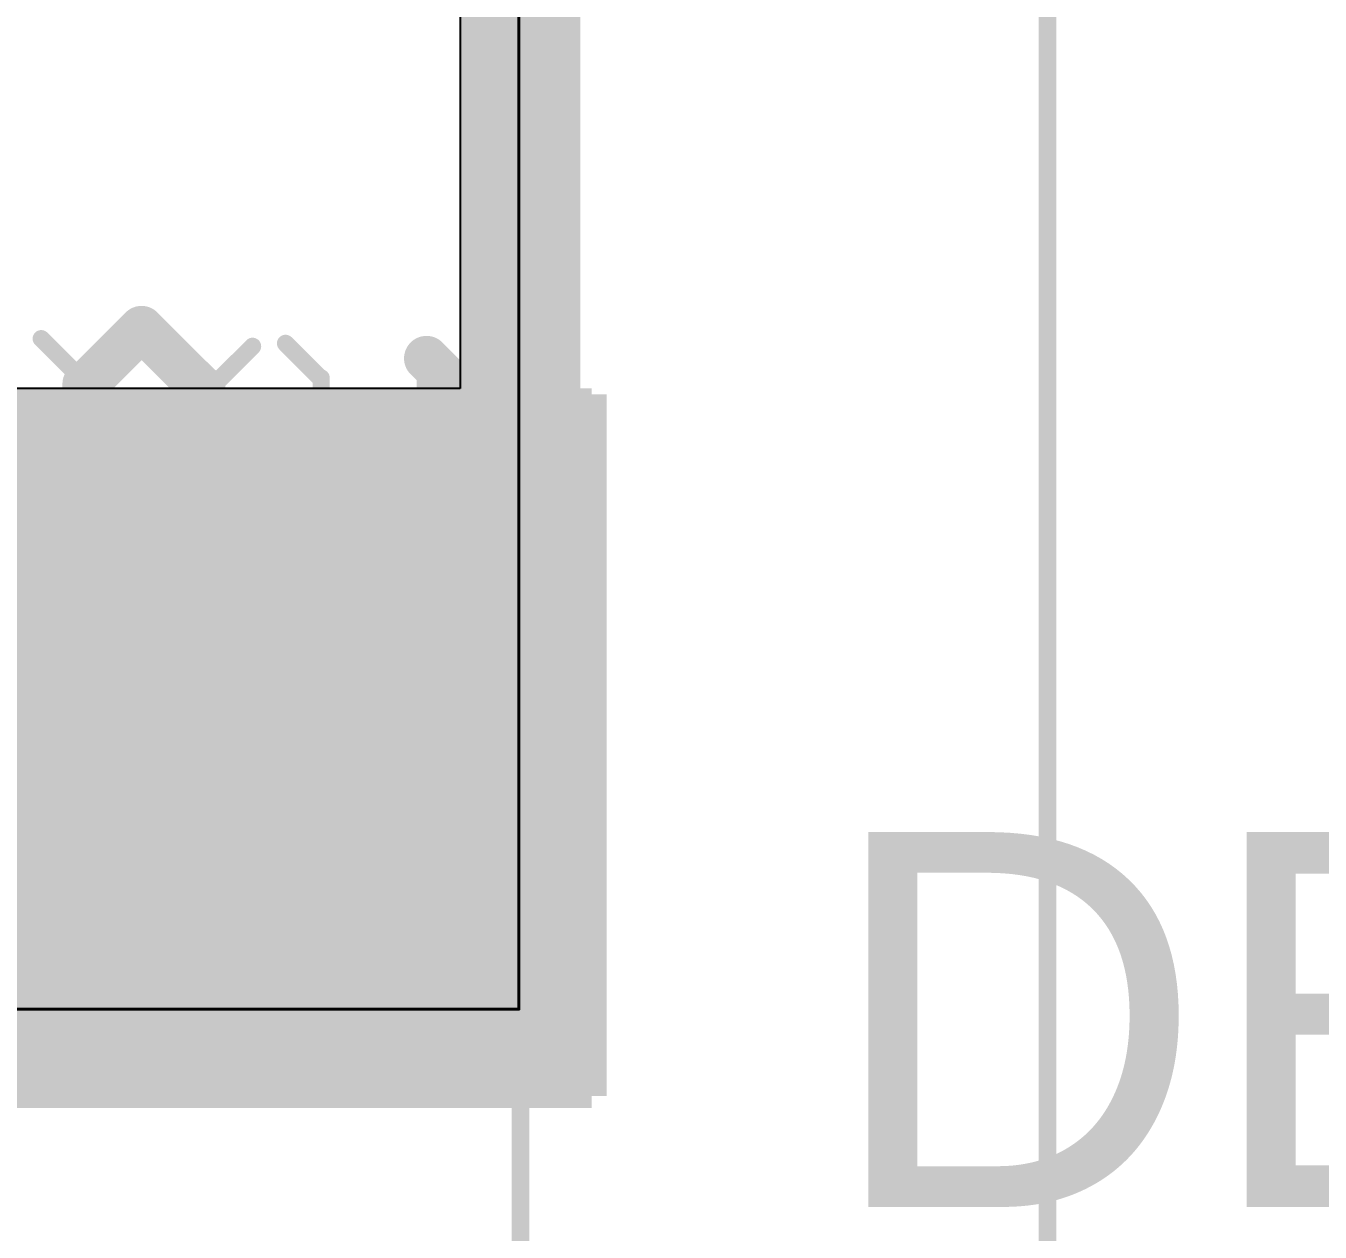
# Model space of a CAD drawing. Header units: inches. Extents: x -1.3 to 11.9, y -6.8 to 4.2.
# Drawn here: x 3.6264 to 4.0579, y -0.2314 to 0.1709 of the extents above; entities that cross this region are included whole.
import ezdxf

# ---------------------------------------------------------------- set-up
doc = ezdxf.new("R2010")
doc.units = ezdxf.units.IN
doc.header["$MEASUREMENT"] = 0
for name, color, linetype in [('02_GND1', 76, 'Continuous'), ('04_GND2', 16, 'Continuous'), ('06_GND3', 216, 'Continuous'), ('08_GND4', 136, 'Continuous'), ('09_PWR1', 136, 'Continuous'), ('10_PWR2', 136, 'Continuous'), ('11_GND5', 136, 'Continuous'), ('13_GND6', 136, 'Continuous'), ('15_GND7', 136, 'Continuous'), ('Board', 76, 'Continuous'), ('BOTTOM', 5, 'Continuous'), ('Bottom Paste', 16, 'Continuous'), ('Bottom Solder', 6, 'Continuous'), ('FAB_DWG_INFO', 1, 'Continuous'), ('TOP', 1, 'Continuous'), ('Top Paste', 8, 'Continuous'), ('Top Solder', 216, 'Continuous')]:
    doc.layers.add(name, color=color, linetype=linetype)
doc.styles.add('Arial', font='', dxfattribs={"height": 0.2})
doc.styles.get('Arial').set_extended_font_data('Arial')

# ---------------------------------------------------------------- blocks, each defined once
blk = doc.blocks.new('PCIE_8LANE_EDGE_316')
at = {"layer": 'BOTTOM'}
for points in [[(0.85214, -0.03098), (0.88014, -0.03098), (0.88014, -0.19998), (0.85214, -0.19998)], [(0.89151, -0.03098), (0.91951, -0.03098), (0.91951, -0.19998), (0.89151, -0.19998)], [(0.93088, -0.03098), (0.95888, -0.03098), (0.95888, -0.19998), (0.93088, -0.19998)], [(0.97025, -0.03098), (0.99825, -0.03098), (0.99825, -0.19998), (0.97025, -0.19998)]]:
    blk.add_hatch(color=5, dxfattribs=at).paths.add_polyline_path(points)
at = {"layer": 'Bottom Paste'}
for points in [[(0.85214, -0.03098), (0.88014, -0.03098), (0.88014, -0.19998), (0.85214, -0.19998)], [(0.89151, -0.03098), (0.91951, -0.03098), (0.91951, -0.19998), (0.89151, -0.19998)], [(0.93088, -0.03098), (0.95888, -0.03098), (0.95888, -0.19998), (0.93088, -0.19998)], [(0.97025, -0.03098), (0.99825, -0.03098), (0.99825, -0.19998), (0.97025, -0.19998)]]:
    blk.add_hatch(color=16, dxfattribs=at).paths.add_polyline_path(points)
at = {"layer": 'Bottom Solder'}
for points in [[(0.84814, -0.02698), (0.88414, -0.02698), (0.88414, -0.20398), (0.84814, -0.20398)], [(0.88751, -0.02698), (0.92351, -0.02698), (0.92351, -0.20398), (0.88751, -0.20398)], [(0.92688, -0.02698), (0.96288, -0.02698), (0.96288, -0.20398), (0.92688, -0.20398)], [(0.96625, -0.02698), (1.00225, -0.02698), (1.00225, -0.20398), (0.96625, -0.20398)]]:
    blk.add_hatch(color=6, dxfattribs=at).paths.add_polyline_path(points)
at = {"layer": 'TOP'}
for points in [[(0.85214, -0.03098), (0.88014, -0.03098), (0.88014, -0.19998), (0.85214, -0.19998)], [(0.89151, -0.03098), (0.91951, -0.03098), (0.91951, -0.19998), (0.89151, -0.19998)], [(0.93088, -0.03098), (0.95888, -0.03098), (0.95888, -0.15698), (0.93088, -0.15698)], [(0.97025, -0.03098), (0.99825, -0.03098), (0.99825, -0.19998), (0.97025, -0.19998)]]:
    blk.add_hatch(color=1, dxfattribs=at).paths.add_polyline_path(points)
at = {"layer": 'Top Paste'}
for points in [[(0.85214, -0.03098), (0.88014, -0.03098), (0.88014, -0.19998), (0.85214, -0.19998)], [(0.89151, -0.03098), (0.91951, -0.03098), (0.91951, -0.19998), (0.89151, -0.19998)], [(0.93088, -0.03098), (0.95888, -0.03098), (0.95888, -0.15698), (0.93088, -0.15698)], [(0.97025, -0.03098), (0.99825, -0.03098), (0.99825, -0.19998), (0.97025, -0.19998)]]:
    blk.add_hatch(color=8, dxfattribs=at).paths.add_polyline_path(points)
at = {"layer": 'Top Solder'}
for points in [[(0.84814, -0.02698), (0.88414, -0.02698), (0.88414, -0.20398), (0.84814, -0.20398)], [(0.88751, -0.02698), (0.92351, -0.02698), (0.92351, -0.20398), (0.88751, -0.20398)], [(0.92688, -0.02698), (0.96288, -0.02698), (0.96288, -0.16098), (0.92688, -0.16098)], [(0.96625, -0.02698), (1.00225, -0.02698), (1.00225, -0.20398), (0.96625, -0.20398)]]:
    blk.add_hatch(color=216, dxfattribs=at).paths.add_polyline_path(points)

msp = doc.modelspace()

# ---------------------------------------------------------------- hatches: boundary and pattern name
at = {"layer": '02_GND1'}
msp.add_hatch(color=76, dxfattribs=at).paths.add_polyline_path([(1.765, -0.175), (3.81, -0.175), (3.81, 0.05), (1.765, 0.05)])
at = {"layer": '04_GND2'}
msp.add_hatch(color=16, dxfattribs=at).paths.add_polyline_path([(1.77, -0.18), (3.815, -0.18), (3.815, 0.05), (1.77, 0.05)])
at = {"layer": '06_GND3'}
msp.add_hatch(color=216, dxfattribs=at).paths.add_polyline_path([(1.77, -0.185), (3.815, -0.185), (3.815, 0.05), (1.77, 0.05)])
at = {"layer": '08_GND4'}
msp.add_hatch(color=136, dxfattribs=at).paths.add_polyline_path([(1.765, -0.185), (3.815, -0.185), (3.815, 0.05), (1.765, 0.05)])
at = {"layer": '09_PWR1'}
msp.add_hatch(color=136, dxfattribs=at).paths.add_polyline_path([(1.765, -0.19), (3.815, -0.19), (3.815, 0.05), (1.765, 0.05)])
at = {"layer": '10_PWR2'}
msp.add_hatch(color=136, dxfattribs=at).paths.add_polyline_path([(1.76, -0.19), (3.815, -0.19), (3.815, 0.05), (1.76, 0.05)])
at = {"layer": '11_GND5'}
msp.add_hatch(color=136, dxfattribs=at).paths.add_polyline_path([(1.76, -0.185), (3.815, -0.185), (3.815, 0.05), (1.76, 0.05)])
at = {"layer": '13_GND6'}
msp.add_hatch(color=136, dxfattribs=at).paths.add_polyline_path([(1.76, -0.185), (3.815, -0.185), (3.815, 0.05), (1.76, 0.05)])
at = {"layer": '15_GND7'}
msp.add_hatch(color=136, dxfattribs=at).paths.add_polyline_path([(1.765, -0.185), (3.815, -0.185), (3.815, 0.05), (1.765, 0.05)])
at = {"layer": 'Bottom Solder'}
msp.add_hatch(color=6, dxfattribs=at).paths.add_polyline_path([(1.748, -0.186), (3.82, -0.186), (3.82, 0.048), (1.748, 0.048)])
at = {"layer": 'Top Solder'}
msp.add_hatch(color=216, dxfattribs=at).paths.add_polyline_path([(1.749, -0.185), (3.815, -0.185), (3.815, 0.048), (1.749, 0.048)])

# ---------------------------------------------------------------- linework, layer by layer
at = {"layer": '02_GND1'}
for p, q in [((3.77121, 0.25285), (3.77121, 0.05)), ((3.77121, 0.05), (2.30556, 0.05))]:
    msp.add_line(p, q, dxfattribs=at)
for points in [[(3.79131, -0.15697, 0.04, 0.04, 0), (3.79131, 0.25285, 0.04, 0.04, 0)], [(2.28598, -0.15748, 0.04, 0.04, 0), (3.79079, -0.15748, 0.04, 0.04, 0)], [(3.79079, -0.15748, 0.04, 0.04, 0), (3.79131, -0.15697, 0.04, 0.04, 0)]]:
    msp.add_lwpolyline(points, format="xyseb", dxfattribs=at)
for points in [[(3.78079, -0.15748, 0.02, 0.02, 1), (3.80079, -0.15748, 0.02, 0.02, 1)], [(3.78079, -0.15748, 0.02, 0.02, 1), (3.80079, -0.15748, 0.02, 0.02, 1)], [(3.78131, -0.15697, 0.02, 0.02, 1), (3.80131, -0.15697, 0.02, 0.02, 1)], [(3.78131, -0.15697, 0.02, 0.02, 1), (3.80131, -0.15697, 0.02, 0.02, 1)]]:
    msp.add_lwpolyline(points, format="xyseb", close=True, dxfattribs=at)
at = {"layer": '04_GND2'}
for p, q in [((3.77121, 0.25285), (3.77121, 0.05)), ((3.77121, 0.05), (2.30556, 0.05))]:
    msp.add_line(p, q, dxfattribs=at)
for points in [[(3.79131, -0.15697, 0.04, 0.04, 0), (3.79131, 0.25285, 0.04, 0.04, 0)], [(2.28598, -0.15748, 0.04, 0.04, 0), (3.79079, -0.15748, 0.04, 0.04, 0)], [(3.79079, -0.15748, 0.04, 0.04, 0), (3.79131, -0.15697, 0.04, 0.04, 0)]]:
    msp.add_lwpolyline(points, format="xyseb", dxfattribs=at)
for points in [[(3.78079, -0.15748, 0.02, 0.02, 1), (3.80079, -0.15748, 0.02, 0.02, 1)], [(3.78079, -0.15748, 0.02, 0.02, 1), (3.80079, -0.15748, 0.02, 0.02, 1)], [(3.78131, -0.15697, 0.02, 0.02, 1), (3.80131, -0.15697, 0.02, 0.02, 1)], [(3.78131, -0.15697, 0.02, 0.02, 1), (3.80131, -0.15697, 0.02, 0.02, 1)]]:
    msp.add_lwpolyline(points, format="xyseb", close=True, dxfattribs=at)
at = {"layer": '06_GND3'}
for p, q in [((3.77121, 0.25285), (3.77121, 0.05)), ((3.77121, 0.05), (2.30556, 0.05))]:
    msp.add_line(p, q, dxfattribs=at)
for points in [[(3.79131, -0.15697, 0.04, 0.04, 0), (3.79131, 0.25285, 0.04, 0.04, 0)], [(2.28598, -0.15748, 0.04, 0.04, 0), (3.79079, -0.15748, 0.04, 0.04, 0)], [(3.79079, -0.15748, 0.04, 0.04, 0), (3.79131, -0.15697, 0.04, 0.04, 0)]]:
    msp.add_lwpolyline(points, format="xyseb", dxfattribs=at)
for points in [[(3.78079, -0.15748, 0.02, 0.02, 1), (3.80079, -0.15748, 0.02, 0.02, 1)], [(3.78079, -0.15748, 0.02, 0.02, 1), (3.80079, -0.15748, 0.02, 0.02, 1)], [(3.78131, -0.15697, 0.02, 0.02, 1), (3.80131, -0.15697, 0.02, 0.02, 1)], [(3.78131, -0.15697, 0.02, 0.02, 1), (3.80131, -0.15697, 0.02, 0.02, 1)]]:
    msp.add_lwpolyline(points, format="xyseb", close=True, dxfattribs=at)
at = {"layer": '08_GND4'}
for p, q in [((3.77121, 0.25285), (3.77121, 0.05)), ((3.77121, 0.05), (2.30556, 0.05))]:
    msp.add_line(p, q, dxfattribs=at)
for points in [[(3.79131, -0.15697, 0.04, 0.04, 0), (3.79131, 0.25285, 0.04, 0.04, 0)], [(2.28598, -0.15748, 0.04, 0.04, 0), (3.79079, -0.15748, 0.04, 0.04, 0)], [(3.79079, -0.15748, 0.04, 0.04, 0), (3.79131, -0.15697, 0.04, 0.04, 0)]]:
    msp.add_lwpolyline(points, format="xyseb", dxfattribs=at)
for points in [[(3.78079, -0.15748, 0.02, 0.02, 1), (3.80079, -0.15748, 0.02, 0.02, 1)], [(3.78079, -0.15748, 0.02, 0.02, 1), (3.80079, -0.15748, 0.02, 0.02, 1)], [(3.78131, -0.15697, 0.02, 0.02, 1), (3.80131, -0.15697, 0.02, 0.02, 1)], [(3.78131, -0.15697, 0.02, 0.02, 1), (3.80131, -0.15697, 0.02, 0.02, 1)]]:
    msp.add_lwpolyline(points, format="xyseb", close=True, dxfattribs=at)
at = {"layer": '09_PWR1'}
for p, q in [((3.77121, 0.25285), (3.77121, 0.05)), ((3.77121, 0.05), (2.30556, 0.05))]:
    msp.add_line(p, q, dxfattribs=at)
for points in [[(3.79131, -0.15697, 0.04, 0.04, 0), (3.79131, 0.25285, 0.04, 0.04, 0)], [(2.28598, -0.15748, 0.04, 0.04, 0), (3.79079, -0.15748, 0.04, 0.04, 0)], [(3.79079, -0.15748, 0.04, 0.04, 0), (3.79131, -0.15697, 0.04, 0.04, 0)]]:
    msp.add_lwpolyline(points, format="xyseb", dxfattribs=at)
for points in [[(3.78079, -0.15748, 0.02, 0.02, 1), (3.80079, -0.15748, 0.02, 0.02, 1)], [(3.78079, -0.15748, 0.02, 0.02, 1), (3.80079, -0.15748, 0.02, 0.02, 1)], [(3.78131, -0.15697, 0.02, 0.02, 1), (3.80131, -0.15697, 0.02, 0.02, 1)], [(3.78131, -0.15697, 0.02, 0.02, 1), (3.80131, -0.15697, 0.02, 0.02, 1)]]:
    msp.add_lwpolyline(points, format="xyseb", close=True, dxfattribs=at)
at = {"layer": '10_PWR2'}
for p, q in [((3.77121, 0.25285), (3.77121, 0.05)), ((3.77121, 0.05), (2.30556, 0.05))]:
    msp.add_line(p, q, dxfattribs=at)
for points in [[(3.79131, -0.15697, 0.04, 0.04, 0), (3.79131, 0.25285, 0.04, 0.04, 0)], [(2.28598, -0.15748, 0.04, 0.04, 0), (3.79079, -0.15748, 0.04, 0.04, 0)], [(3.79079, -0.15748, 0.04, 0.04, 0), (3.79131, -0.15697, 0.04, 0.04, 0)]]:
    msp.add_lwpolyline(points, format="xyseb", dxfattribs=at)
for points in [[(3.78079, -0.15748, 0.02, 0.02, 1), (3.80079, -0.15748, 0.02, 0.02, 1)], [(3.78079, -0.15748, 0.02, 0.02, 1), (3.80079, -0.15748, 0.02, 0.02, 1)], [(3.78131, -0.15697, 0.02, 0.02, 1), (3.80131, -0.15697, 0.02, 0.02, 1)], [(3.78131, -0.15697, 0.02, 0.02, 1), (3.80131, -0.15697, 0.02, 0.02, 1)]]:
    msp.add_lwpolyline(points, format="xyseb", close=True, dxfattribs=at)
at = {"layer": '11_GND5'}
for p, q in [((3.77121, 0.25285), (3.77121, 0.05)), ((3.77121, 0.05), (2.30556, 0.05))]:
    msp.add_line(p, q, dxfattribs=at)
for points in [[(3.79131, -0.15697, 0.04, 0.04, 0), (3.79131, 0.25285, 0.04, 0.04, 0)], [(2.28598, -0.15748, 0.04, 0.04, 0), (3.79079, -0.15748, 0.04, 0.04, 0)], [(3.79079, -0.15748, 0.04, 0.04, 0), (3.79131, -0.15697, 0.04, 0.04, 0)]]:
    msp.add_lwpolyline(points, format="xyseb", dxfattribs=at)
for points in [[(3.78079, -0.15748, 0.02, 0.02, 1), (3.80079, -0.15748, 0.02, 0.02, 1)], [(3.78079, -0.15748, 0.02, 0.02, 1), (3.80079, -0.15748, 0.02, 0.02, 1)], [(3.78131, -0.15697, 0.02, 0.02, 1), (3.80131, -0.15697, 0.02, 0.02, 1)], [(3.78131, -0.15697, 0.02, 0.02, 1), (3.80131, -0.15697, 0.02, 0.02, 1)]]:
    msp.add_lwpolyline(points, format="xyseb", close=True, dxfattribs=at)
at = {"layer": '13_GND6'}
for p, q in [((3.77121, 0.25285), (3.77121, 0.05)), ((3.77121, 0.05), (2.30556, 0.05))]:
    msp.add_line(p, q, dxfattribs=at)
for points in [[(3.79131, -0.15697, 0.04, 0.04, 0), (3.79131, 0.25285, 0.04, 0.04, 0)], [(2.28598, -0.15748, 0.04, 0.04, 0), (3.79079, -0.15748, 0.04, 0.04, 0)], [(3.79079, -0.15748, 0.04, 0.04, 0), (3.79131, -0.15697, 0.04, 0.04, 0)]]:
    msp.add_lwpolyline(points, format="xyseb", dxfattribs=at)
for points in [[(3.78079, -0.15748, 0.02, 0.02, 1), (3.80079, -0.15748, 0.02, 0.02, 1)], [(3.78079, -0.15748, 0.02, 0.02, 1), (3.80079, -0.15748, 0.02, 0.02, 1)], [(3.78131, -0.15697, 0.02, 0.02, 1), (3.80131, -0.15697, 0.02, 0.02, 1)], [(3.78131, -0.15697, 0.02, 0.02, 1), (3.80131, -0.15697, 0.02, 0.02, 1)]]:
    msp.add_lwpolyline(points, format="xyseb", close=True, dxfattribs=at)
at = {"layer": '15_GND7'}
for p, q in [((3.77121, 0.25285), (3.77121, 0.05)), ((3.77121, 0.05), (2.30556, 0.05))]:
    msp.add_line(p, q, dxfattribs=at)
for points in [[(3.79131, -0.15697, 0.04, 0.04, 0), (3.79131, 0.25285, 0.04, 0.04, 0)], [(2.28598, -0.15748, 0.04, 0.04, 0), (3.79079, -0.15748, 0.04, 0.04, 0)], [(3.79079, -0.15748, 0.04, 0.04, 0), (3.79131, -0.15697, 0.04, 0.04, 0)]]:
    msp.add_lwpolyline(points, format="xyseb", dxfattribs=at)
for points in [[(3.78079, -0.15748, 0.02, 0.02, 1), (3.80079, -0.15748, 0.02, 0.02, 1)], [(3.78079, -0.15748, 0.02, 0.02, 1), (3.80079, -0.15748, 0.02, 0.02, 1)], [(3.78131, -0.15697, 0.02, 0.02, 1), (3.80131, -0.15697, 0.02, 0.02, 1)], [(3.78131, -0.15697, 0.02, 0.02, 1), (3.80131, -0.15697, 0.02, 0.02, 1)]]:
    msp.add_lwpolyline(points, format="xyseb", close=True, dxfattribs=at)
at = {"layer": 'Board'}
for points in [[(3.79079, -0.15697, 0.001, 0.001, 0), (3.79079, 0.28286, 0.001, 0.001, 0)], [(2.28598, -0.15697, 0.001, 0.001, 0), (3.79079, -0.15697, 0.001, 0.001, 0)]]:
    msp.add_lwpolyline(points, format="xyseb", dxfattribs=at)
msp.add_lwpolyline([(3.79054, -0.15697, 0.0005, 0.0005, 1), (3.79104, -0.15697, 0.0005, 0.0005, 1)], format="xyseb", close=True, dxfattribs=at)
msp.add_lwpolyline([(3.79054, -0.15697, 0.0005, 0.0005, 1), (3.79104, -0.15697, 0.0005, 0.0005, 1)], format="xyseb", close=True, dxfattribs=at)
at = {"layer": 'BOTTOM'}
for points in [[(3.64612, 0.05112, 0.015, 0.015, 0), (3.665, 0.07, 0.015, 0.015, 0)], [(3.68549, 0.04752, 0.00575, 0.00575, 0), (3.702, 0.06402, 0.00575, 0.00575, 0)], [(3.713, 0.065, 0.00575, 0.00575, 0), (3.72486, 0.05314, 0.00575, 0.00575, 0)], [(3.76, 0.06, 0.012, 0.012, 0), (3.765, 0.055, 0.012, 0.012, 0)], [(3.76423, -0.04086, 0.015, 0.015, 0), (3.76423, 0.05423, 0.015, 0.015, 0)], [(3.76423, 0.05423, 0.012, 0.012, 0), (3.765, 0.055, 0.012, 0.012, 0)], [(3.64612, -0.04051, 0.015, 0.015, 0), (3.64612, 0.05147, 0.015, 0.015, 0)], [(3.64612, -0.04086, 0.015, 0.015, 0), (3.64612, 0.05112, 0.015, 0.015, 0)], [(3.72486, -0.04051, 0.00575, 0.00575, 0), (3.72486, 0.05348, 0.00575, 0.00575, 0)], [(3.72486, -0.04086, 0.00575, 0.00575, 0), (3.72486, 0.05314, 0.00575, 0.00575, 0)], [(3.68549, -0.04051, 0.00575, 0.00575, 0), (3.68549, 0.04786, 0.00575, 0.00575, 0)], [(3.68549, -0.04086, 0.00575, 0.00575, 0), (3.68549, 0.04752, 0.00575, 0.00575, 0)]]:
    msp.add_lwpolyline(points, format="xyseb", dxfattribs=at)
for points in [[(3.66125, 0.07, 0.0075, 0.0075, 1), (3.66875, 0.07, 0.0075, 0.0075, 1)], [(3.70056, 0.06402, 0.00287, 0.00287, 1), (3.70344, 0.06402, 0.00287, 0.00287, 1)], [(3.71156, 0.065, 0.00287, 0.00287, 1), (3.71444, 0.065, 0.00287, 0.00287, 1)], [(3.757, 0.06, 0.006, 0.006, 1), (3.763, 0.06, 0.006, 0.006, 1)], [(3.76048, 0.05423, 0.0075, 0.0075, 1), (3.76798, 0.05423, 0.0075, 0.0075, 1)], [(3.762, 0.055, 0.006, 0.006, 1), (3.768, 0.055, 0.006, 0.006, 1)], [(3.762, 0.055, 0.006, 0.006, 1), (3.768, 0.055, 0.006, 0.006, 1)], [(3.64237, 0.05147, 0.0075, 0.0075, 1), (3.64987, 0.05147, 0.0075, 0.0075, 1)], [(3.64237, 0.05112, 0.0075, 0.0075, 1), (3.64987, 0.05112, 0.0075, 0.0075, 1)], [(3.64237, 0.05112, 0.0075, 0.0075, 1), (3.64987, 0.05112, 0.0075, 0.0075, 1)], [(3.72342, 0.05348, 0.00287, 0.00287, 1), (3.7263, 0.05348, 0.00287, 0.00287, 1)], [(3.76123, 0.05423, 0.006, 0.006, 1), (3.76723, 0.05423, 0.006, 0.006, 1)], [(3.72342, 0.05314, 0.00287, 0.00287, 1), (3.7263, 0.05314, 0.00287, 0.00287, 1)], [(3.72342, 0.05314, 0.00287, 0.00287, 1), (3.7263, 0.05314, 0.00287, 0.00287, 1)], [(3.68405, 0.04786, 0.00287, 0.00287, 1), (3.68693, 0.04786, 0.00287, 0.00287, 1)], [(3.68405, 0.04752, 0.00287, 0.00287, 1), (3.68693, 0.04752, 0.00287, 0.00287, 1)], [(3.68405, 0.04752, 0.00287, 0.00287, 1), (3.68693, 0.04752, 0.00287, 0.00287, 1)], [(3.64237, -0.04051, 0.0075, 0.0075, 1), (3.64987, -0.04051, 0.0075, 0.0075, 1)], [(3.64237, -0.04086, 0.0075, 0.0075, 1), (3.64987, -0.04086, 0.0075, 0.0075, 1)], [(3.76048, -0.04086, 0.0075, 0.0075, 1), (3.76798, -0.04086, 0.0075, 0.0075, 1)], [(3.68405, -0.04051, 0.00287, 0.00287, 1), (3.68693, -0.04051, 0.00287, 0.00287, 1)], [(3.68405, -0.04086, 0.00287, 0.00287, 1), (3.68693, -0.04086, 0.00287, 0.00287, 1)], [(3.72342, -0.04051, 0.00287, 0.00287, 1), (3.7263, -0.04051, 0.00287, 0.00287, 1)], [(3.72342, -0.04086, 0.00287, 0.00287, 1), (3.7263, -0.04086, 0.00287, 0.00287, 1)]]:
    msp.add_lwpolyline(points, format="xyseb", close=True, dxfattribs=at)
at = {"layer": 'FAB_DWG_INFO'}
for points in [[(3.96702, -0.56118, 0.00591, 0.00591, 0), (3.96702, 3.15, 0.00591, 0.00591, 0)], [(3.79131, -0.48244, 0.00591, 0.00591, 0), (3.79131, 0.24285, 0.00591, 0.00591, 0)], [(3.79131, -0.44307, 0.00591, 0.00591, 0), (3.79131, -0.16697, 0.00591, 0.00591, 0)]]:
    msp.add_lwpolyline(points, format="xyseb", dxfattribs=at)
msp.add_lwpolyline([(3.78983, -0.16697, 0.00295, 0.00295, 1), (3.79278, -0.16697, 0.00295, 0.00295, 1)], format="xyseb", close=True, dxfattribs=at)
at = {"layer": 'TOP'}
for points in [[(3.665, 0.07, 0.015, 0.015, 0), (3.68549, 0.04951, 0.015, 0.015, 0)], [(3.63155, 0.06657, 0.00575, 0.00575, 0), (3.64611, 0.05201, 0.00575, 0.00575, 0)], [(3.76, 0.06, 0.015, 0.015, 0), (3.765, 0.055, 0.015, 0.015, 0)], [(3.76423, 0.05423, 0.015, 0.015, 0), (3.765, 0.055, 0.015, 0.015, 0)], [(3.76423, -0.04086, 0.015, 0.015, 0), (3.76423, 0.05423, 0.015, 0.015, 0)], [(3.68549, -0.04051, 0.015, 0.015, 0), (3.68549, 0.04985, 0.015, 0.015, 0)], [(3.68549, -0.04086, 0.015, 0.015, 0), (3.68549, 0.04951, 0.015, 0.015, 0)], [(3.64611, -0.04051, 0.00575, 0.00575, 0), (3.64611, 0.05235, 0.00575, 0.00575, 0)], [(3.64611, -0.04086, 0.00575, 0.00575, 0), (3.64611, 0.05201, 0.00575, 0.00575, 0)]]:
    msp.add_lwpolyline(points, format="xyseb", dxfattribs=at)
for points in [[(3.66125, 0.07, 0.0075, 0.0075, 1), (3.66875, 0.07, 0.0075, 0.0075, 1)], [(3.63012, 0.06657, 0.00287, 0.00287, 1), (3.63299, 0.06657, 0.00287, 0.00287, 1)], [(3.75625, 0.06, 0.0075, 0.0075, 1), (3.76375, 0.06, 0.0075, 0.0075, 1)], [(3.76048, 0.05423, 0.0075, 0.0075, 1), (3.76798, 0.05423, 0.0075, 0.0075, 1)], [(3.76048, 0.05423, 0.0075, 0.0075, 1), (3.76798, 0.05423, 0.0075, 0.0075, 1)], [(3.76125, 0.055, 0.0075, 0.0075, 1), (3.76875, 0.055, 0.0075, 0.0075, 1)], [(3.76125, 0.055, 0.0075, 0.0075, 1), (3.76875, 0.055, 0.0075, 0.0075, 1)], [(3.68174, 0.04985, 0.0075, 0.0075, 1), (3.68924, 0.04985, 0.0075, 0.0075, 1)], [(3.68174, 0.04951, 0.0075, 0.0075, 1), (3.68924, 0.04951, 0.0075, 0.0075, 1)], [(3.68174, 0.04951, 0.0075, 0.0075, 1), (3.68924, 0.04951, 0.0075, 0.0075, 1)], [(3.64468, 0.05235, 0.00287, 0.00287, 1), (3.64755, 0.05235, 0.00287, 0.00287, 1)], [(3.64468, 0.05201, 0.00287, 0.00287, 1), (3.64755, 0.05201, 0.00287, 0.00287, 1)], [(3.64468, 0.05201, 0.00287, 0.00287, 1), (3.64755, 0.05201, 0.00287, 0.00287, 1)], [(3.68174, -0.04051, 0.0075, 0.0075, 1), (3.68924, -0.04051, 0.0075, 0.0075, 1)], [(3.68174, -0.04086, 0.0075, 0.0075, 1), (3.68924, -0.04086, 0.0075, 0.0075, 1)], [(3.76048, -0.04086, 0.0075, 0.0075, 1), (3.76798, -0.04086, 0.0075, 0.0075, 1)], [(3.64468, -0.04051, 0.00287, 0.00287, 1), (3.64755, -0.04051, 0.00287, 0.00287, 1)], [(3.64468, -0.04086, 0.00287, 0.00287, 1), (3.64755, -0.04086, 0.00287, 0.00287, 1)]]:
    msp.add_lwpolyline(points, format="xyseb", close=True, dxfattribs=at)

# ---------------------------------------------------------------- block references
msp.add_blockref('PCIE_8LANE_EDGE_316', (2.77998, 0.07498))

# ---------------------------------------------------------------- texts
at = {"layer": 'FAB_DWG_INFO', "style": 'Arial'}
msp.add_text('DETAIL A', height=0.125, dxfattribs=at).set_placement((3.89301, -0.22295))

doc.saveas('drawing.dxf')
